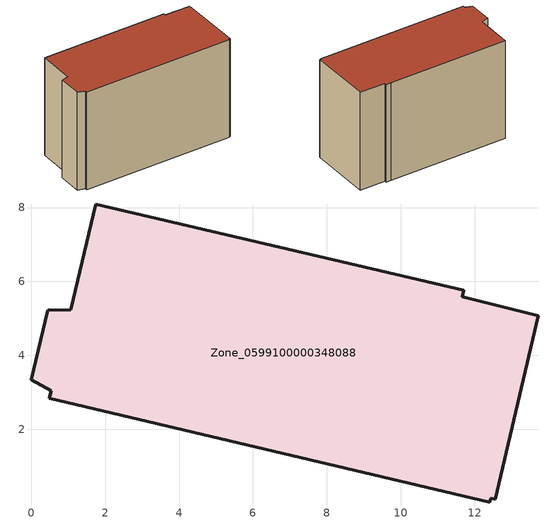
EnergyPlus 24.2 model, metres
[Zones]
Zone_0599100000348088
 floor ground (C_G): 0.54,3.04 0,3.34 0.44,5.22 1.07,5.24 1.75,8.1 11.29,5.86 11.7,5.76 11.67,5.58 13.72,5.08 12.56,0.1 12.43,0.13 12.41,0.03 0.49,2.84 z0
 wall outside (C_F): 0,3.34 0.54,3.04 0.49,2.84 12.41,0.03 12.43,0.13 12.56,0.1 13.72,5.08 11.67,5.58 11.7,5.76 11.29,5.86 1.75,8.1 1.07,5.24 0.44,5.22 0,3.34 z0:8.31
 roof outside (C_R): 0.49,2.84 12.41,0.03 12.43,0.13 12.56,0.1 13.72,5.08 11.67,5.58 11.7,5.76 11.29,5.86 1.75,8.1 1.07,5.24 0.44,5.22 0,3.34 0.54,3.04 z8.31
[BUILDING]
Pand.0599100000348088: North Axis=0; Terrain=City; Loads Convergence Tolerance Value=0.04; Temperature Convergence Tolerance Value=0.4; Solar Distribution=FullExterior; Maximum Number of Warmup Days=25; Minimum Number of Warmup Days=1
[Site:Location]
Rotterdam.The.Hague.AP_ZH_NLD Design_Conditions: Latitude=51.96; Longitude=4.45; Time Zone=1; Elevation=-4.5
[SITE:GROUNDTEMPERATURE:BUILDINGSURFACE]
18, 18, 18, 18, 18, 18, 18, 18, 18, 18, 18, 18
[MATERIAL] Thermal Absorptance=0.9; Solar Absorptance=0.7; Visible Absorptance=0.7
Name | Roughness | Thickness | Conductivity | Density | Specific Heat
G.TI.1992-2005 | MediumSmooth | 0.15 | 0.06 | 540 | 1210
F.TI.1992-2005 | Rough | 0.3 | 0.12 | 1920 | 840
R.TI.1992-2005 | MediumRough | 0.2 | 0.08 | 1500 | 1000
[CONSTRUCTION]
C_G: G.TI.1992-2005
C_F: F.TI.1992-2005
C_R: R.TI.1992-2005
[ZONE]
Zone_0599100000348088: Type=1; Multiplier=1; Ceiling Height=Autocalculate; Volume=Autocalculate; Floor Area=autocalculate; Part of Total Floor Area=Yes
[ZONEINFILTRATION:DESIGNFLOWRATE]
Infil_Zone_0599100000348088: Zone or ZoneList or Space or SpaceList=Zone_0599100000348088; Schedule=AlwaysOn; Design Flow Rate Calculation Method=Flow/Area; Flow Rate per Floor Area=0.0015; Constant Term Coefficient=1; Temperature Term Coefficient=0; Velocity Term Coefficient=0; Velocity Squared Term Coefficient=0
[HVACTEMPLATE:ZONE:IDEALLOADSAIRSYSTEM]
Zone_0599100000348088: Maximum Heating Supply Air Temperature=50; Minimum Cooling Supply Air Temperature=13; Maximum Heating Supply Air Humidity Ratio=0.0156; Minimum Cooling Supply Air Humidity Ratio=0.0077; Heating Limit=NoLimit; Cooling Limit=NoLimit; Dehumidification Control Type=ConstantSensibleHeatRatio; Cooling Sensible Heat Ratio=0.7; Dehumidification Setpoint=60; Humidification Control Type=None; Humidification Setpoint=30; Outdoor Air Method=None; Outdoor Air Flow Rate per Person=0.00944; Outdoor Air Flow Rate per Zone Floor Area=0; Outdoor Air Flow Rate per Zone=0; Demand Controlled Ventilation Type=None; Outdoor Air Economizer Type=NoEconomizer; Heat Recovery Type=None; Sensible Heat Recovery Effectiveness=0.7; Latent Heat Recovery Effectiveness=0.65
[ZONECONTROL:THERMOSTAT]
ThermostatControl_Zone_0599100000348088: Zone or ZoneList=Zone_0599100000348088; Control Type Schedule=DualSetpointControlType; Control 1=Thermostat_Zone_0599100000348088; Temperature Difference Between Cutout And Setpoint=0
[THERMOSTATSETPOINT:DUALSETPOINT]
Thermostat_Zone_0599100000348088: Heating Setpoint Temperature Schedule=HeatingSetpoint_Zone_0599100000348088; Cooling Setpoint Temperature Schedule=CoolingSetpoint_Zone_0599100000348088
[SCHEDULE:COMPACT]
HeatingSetpoint_Zone_0599100000348088: Through: 12/31, For: AllDays, Until: 24:00, 21
CoolingSetpoint_Zone_0599100000348088: Through: 12/31, For: AllDays, Until: 24:00, 24
DualSetpointControlType: Through: 12/31, For: AllDays, Until: 24:00, 4
AlwaysOn: Through: 12/31, For: AllDays, Until: 24:00, 1
